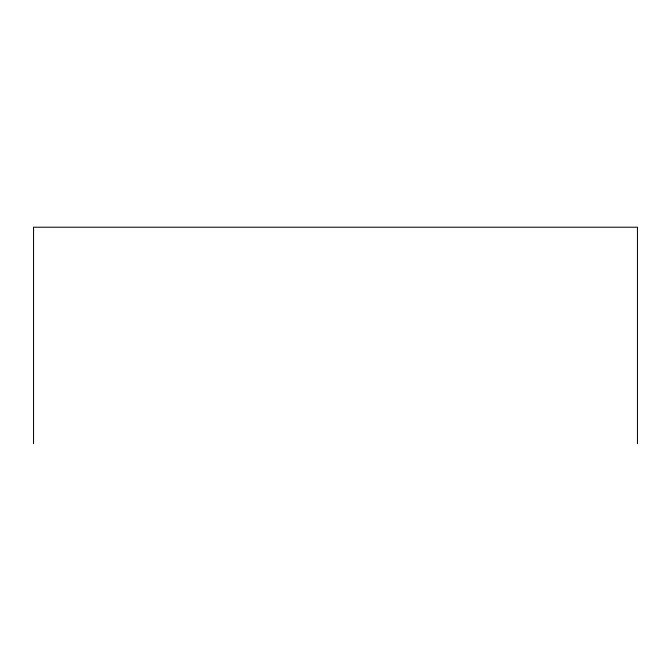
<?xml version="1.0" encoding="UTF-8"?>
<svg xmlns="http://www.w3.org/2000/svg" width="671" height="671" viewBox="0 0 671 671"><rect width="100%" height="100%" fill="white"/><g stroke="black" fill="none" stroke-linecap="round" stroke-linejoin="round"><path stroke-width="1.01" d="M637.45 443.783L637.45 227.217L33.55 227.217L33.55 443.783"/></g></svg>
